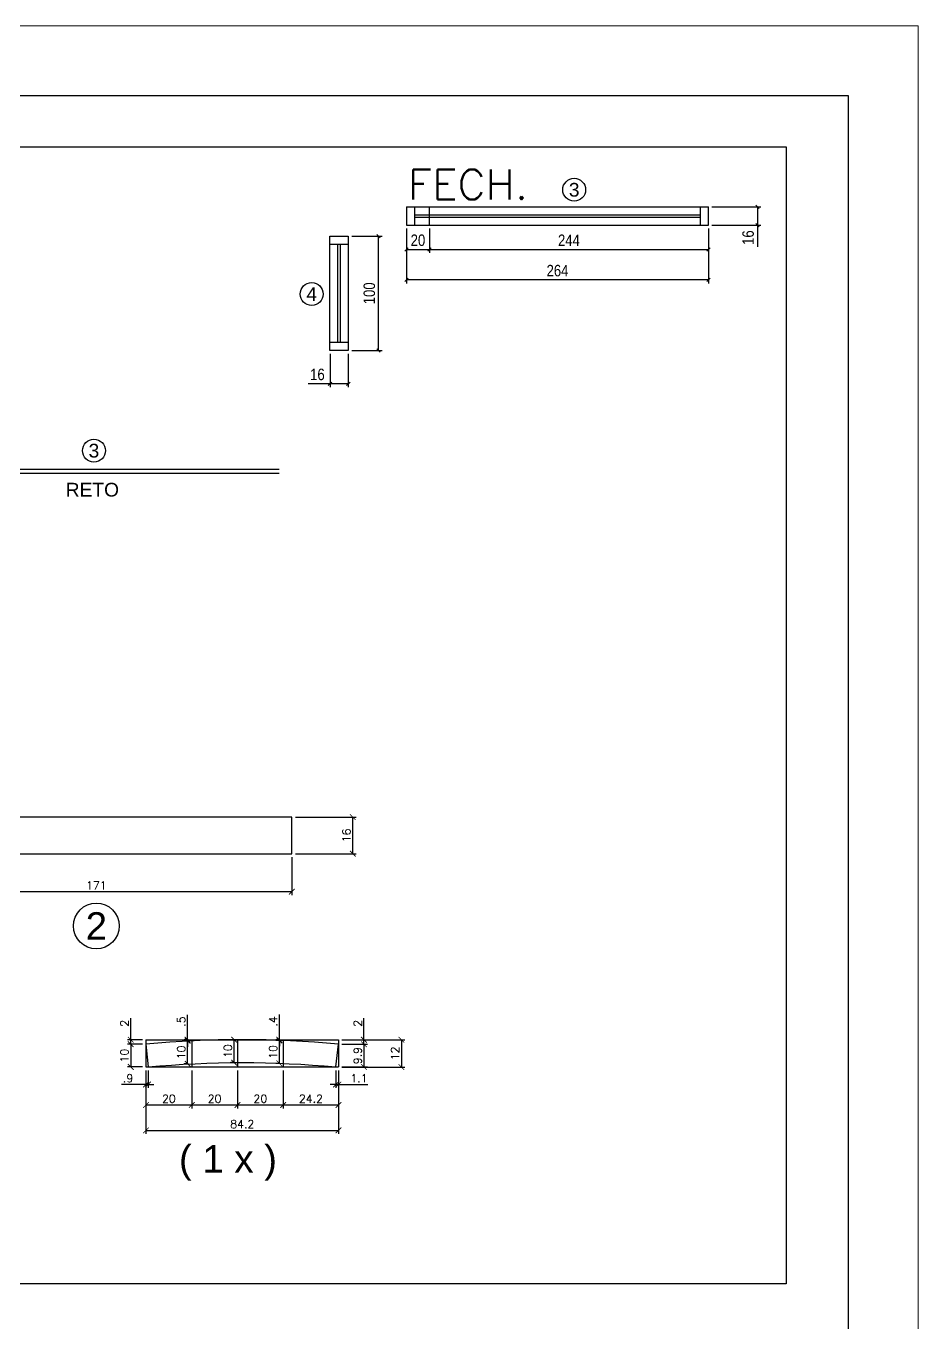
# Model space of a CAD drawing. Extents: x 4150 to 8661, y -614 to 3008.
# Drawn here: x 7881 to 8661, y 1873 to 3008 of the extents above; entities that cross this region are included whole.
import ezdxf
from ezdxf.enums import TextEntityAlignment as Align

# ---------------------------------------------------------------- set-up
doc = ezdxf.new("R2010")
doc.units = 0
doc.header["$PDMODE"] = 34
for name, color, linetype in [('COTA', 241, 'Continuous'), ('Painéis', 200, 'Continuous'), ('Romaneio', 10, 'Continuous'), ('SARR_2.2x7', 40, 'Continuous')]:
    doc.layers.add(name, color=color, linetype=linetype)
doc.layers.add('FOLHA', color=255, linetype='Continuous', lineweight=5)
doc.layers.add('Texto Seção', color=7, linetype='Continuous', lineweight=15)
doc.styles.add('ARIAL', font='arial.ttf')
doc.styles.add('COTA TECNICA', font='techl___.ttf', dxfattribs={"height": 10})
doc.styles.add('REGUA-120', font='ROMANS.shx', dxfattribs={"height": 15})
doc.styles.add('ROMANS', font='romans.shx')
doc.dimstyles.new('Cota Seção (2x)', dxfattribs={"dimtxt": 7, "dimasz": 5, "dimexe": 3, "dimexo": 3, "dimgap": 2, "dimtad": 3, "dimdec": 1, "dimlfac": 0.5, "dimzin": 12, "dimdsep": 46, "dimtxsty": 'ROMANS', "dimblk": 'ARCHTICK', "dimcen": 0, "dimclrd": 4, "dimclre": 4, "dimclrt": 1, "dimadec": 1, "dimazin": 3, "dimtfac": 1, "dimtdec": 1, "dimtmove": 0, "dimatfit": 3, "dimldrblk": 'OBLIQUE', "dimfxl": 1, "dimtolj": 1, "dimtzin": 12, "dimarcsym": 0})
doc.dimstyles.new('PAINEL', dxfattribs={"dimtxt": 10, "dimasz": 3, "dimexe": 3, "dimexo": 3, "dimgap": 3, "dimtad": 1, "dimdec": 1, "dimzin": 12, "dimdsep": 46, "dimtxsty": 'COTA TECNICA', "dimblk1": 'OBLIQUE', "dimblk2": 'OBLIQUE', "dimsah": 1, "dimcen": 0.9, "dimclrd": 4, "dimclre": 4, "dimclrt": 240, "dimadec": 1, "dimazin": 3, "dimtfac": 1, "dimtdec": 1, "dimtmove": 0, "dimatfit": 3, "dimfxl": 1, "dimtolj": 1, "dimtzin": 12, "dimarcsym": 0})

# ---------------------------------------------------------------- blocks, each defined once
blk = doc.blocks.new('_ArchTick')
at = {"color": 0, "linetype": 'ByBlock', "const_width": 0.15}
blk.add_lwpolyline([(-0.5, -0.5), (0.5, 0.5)], dxfattribs=at)
blk = doc.blocks.new('*D241')
at = {"layer": 'COTA', "color": 4, "lineweight": -2, "transparency": 16777216}
for p, q in [((7772, 2280.7), (7772, 2247.5)), ((8114, 2280.7), (8114, 2247.5)), ((7772, 2250.5), (8114, 2250.5))]:
    blk.add_line(p, q, dxfattribs=at)
at = {"layer": 'Defpoints', "color": 0, "transparency": 16777216}
for p in [(7772, 2283.7), (8114, 2283.7), (8114, 2250.5)]:
    blk.add_point(p, dxfattribs=at)
at = {"layer": 'COTA', "color": 4, "lineweight": -2, "transparency": 16777216, "xscale": 5, "yscale": 5, "zscale": 5, "rotation": 180}
blk.add_blockref('_ArchTick', (7772, 2250.5), dxfattribs=at)
at = {"layer": 'COTA', "color": 4, "lineweight": -2, "transparency": 16777216, "xscale": 5, "yscale": 5, "zscale": 5}
blk.add_blockref('_ArchTick', (8114, 2250.5), dxfattribs=at)
at = {"layer": 'COTA', "color": 1, "transparency": 16777216, "insert": (7943, 2256), "char_height": 7, "attachment_point": 5, "style": 'ROMANS'}
blk.add_mtext('\\A1;171', dxfattribs=at)
blk = doc.blocks.new('_Oblique')
at = {"color": 0, "linetype": 'ByBlock', "lineweight": -2}
blk.add_line((-0.5, -0.5), (0.5, 0.5), dxfattribs=at)
blk = doc.blocks.new('*D242')
at = {"layer": 'COTA', "color": 4, "lineweight": -2, "transparency": 16777216}
for p, q in [((8117, 2315.7), (8170.2, 2315.7)), ((8167.2, 2283.7), (8167.2, 2315.7)), ((8117, 2283.7), (8170.2, 2283.7))]:
    blk.add_line(p, q, dxfattribs=at)
at = {"layer": 'Defpoints', "color": 0, "transparency": 16777216}
for p in [(8114, 2315.7), (8167.2, 2315.7), (8114, 2283.7)]:
    blk.add_point(p, dxfattribs=at)
at = {"layer": 'COTA', "color": 4, "lineweight": -2, "transparency": 16777216, "xscale": 5, "yscale": 5, "zscale": 5}
for p, rotation in [((8167.2, 2315.7), 90), ((8167.2, 2283.7), 270)]:
    blk.add_blockref('_ArchTick', p, dxfattribs=dict(at, rotation=rotation))
at = {"layer": 'COTA', "color": 1, "transparency": 16777216, "insert": (8161.7, 2299.7), "char_height": 7, "attachment_point": 5, "rotation": 90, "style": 'ROMANS'}
blk.add_mtext('\\A1;16', dxfattribs=at)
blk = doc.blocks.new('*D245')
at = {"layer": 'COTA', "color": 4, "lineweight": -2, "transparency": 16777216}
for p, q in [((8166.3, 2823.8), (8192.8, 2823.8)), ((8189.8, 2723.8), (8189.8, 2823.8)), ((8166.3, 2723.8), (8192.8, 2723.8))]:
    blk.add_line(p, q, dxfattribs=at)
at = {"layer": 'Defpoints', "color": 0, "transparency": 16777216}
for p in [(8163.3, 2823.8), (8189.8, 2823.8), (8163.3, 2723.8)]:
    blk.add_point(p, dxfattribs=at)
at = {"layer": 'COTA', "color": 4, "lineweight": -2, "transparency": 16777216, "xscale": 3, "yscale": 3, "zscale": 3}
for p, rotation in [((8189.8, 2823.8), 90), ((8189.8, 2723.8), 270)]:
    blk.add_blockref('_Oblique', p, dxfattribs=dict(at, rotation=rotation))
at = {"layer": 'COTA', "color": 240, "transparency": 16777216, "insert": (8181.7, 2773.8), "char_height": 10, "attachment_point": 5, "rotation": 90, "style": 'COTA TECNICA'}
blk.add_mtext('\\A1;100', dxfattribs=at)
blk = doc.blocks.new('*D246')
at = {"layer": 'COTA', "color": 4, "lineweight": -2, "transparency": 16777216}
for p, q in [((8147.3, 2720.8), (8147.3, 2691.7)), ((8163.3, 2720.8), (8163.3, 2691.7)), ((8147.3, 2694.7), (8128.3, 2694.7)), ((8163.3, 2694.7), (8147.3, 2694.7))]:
    blk.add_line(p, q, dxfattribs=at)
at = {"layer": 'Defpoints', "color": 0, "transparency": 16777216}
for p in [(8147.3, 2723.8), (8163.3, 2723.8), (8147.3, 2694.7)]:
    blk.add_point(p, dxfattribs=at)
at = {"layer": 'COTA', "color": 4, "lineweight": -2, "transparency": 16777216, "xscale": 3, "yscale": 3, "zscale": 3, "rotation": 180}
blk.add_blockref('_Oblique', (8147.3, 2694.7), dxfattribs=at)
at = {"layer": 'COTA', "color": 4, "lineweight": -2, "transparency": 16777216, "xscale": 3, "yscale": 3, "zscale": 3}
blk.add_blockref('_Oblique', (8163.3, 2694.7), dxfattribs=at)
at = {"layer": 'COTA', "color": 240, "transparency": 16777216, "insert": (8136.3, 2702.8), "char_height": 10, "attachment_point": 5, "style": 'COTA TECNICA'}
blk.add_mtext('\\A1;16', dxfattribs=at)
blk = doc.blocks.new('*D247')
at = {"layer": 'COTA', "color": 4, "lineweight": -2, "transparency": 16777216}
for p, q in [((8214.2, 2830.5), (8214.2, 2782.5)), ((8478.2, 2830.5), (8478.2, 2782.5)), ((8478.2, 2785.5), (8214.2, 2785.5))]:
    blk.add_line(p, q, dxfattribs=at)
at = {"layer": 'Defpoints', "color": 0, "transparency": 16777216}
for p in [(8214.2, 2833.5), (8478.2, 2833.5), (8214.2, 2785.5)]:
    blk.add_point(p, dxfattribs=at)
at = {"layer": 'COTA', "color": 4, "lineweight": -2, "transparency": 16777216, "xscale": 3, "yscale": 3, "zscale": 3, "rotation": 180}
blk.add_blockref('_Oblique', (8214.2, 2785.5), dxfattribs=at)
at = {"layer": 'COTA', "color": 4, "lineweight": -2, "transparency": 16777216, "xscale": 3, "yscale": 3, "zscale": 3}
blk.add_blockref('_Oblique', (8478.2, 2785.5), dxfattribs=at)
at = {"layer": 'COTA', "color": 240, "transparency": 16777216, "insert": (8346.2, 2793.6), "char_height": 10, "attachment_point": 5, "style": 'COTA TECNICA'}
blk.add_mtext('\\A1;264', dxfattribs=at)
blk = doc.blocks.new('*D248')
at = {"layer": 'COTA', "color": 4, "lineweight": -2, "transparency": 16777216}
for p, q in [((8481.2, 2849.5), (8524, 2849.5)), ((8521, 2849.5), (8521, 2833.5)), ((8481.2, 2833.5), (8524, 2833.5)), ((8521, 2833.5), (8521, 2814.5))]:
    blk.add_line(p, q, dxfattribs=at)
at = {"layer": 'Defpoints', "color": 0, "transparency": 16777216}
for p in [(8478.2, 2849.5), (8478.2, 2833.5), (8521, 2833.5)]:
    blk.add_point(p, dxfattribs=at)
at = {"layer": 'COTA', "color": 4, "lineweight": -2, "transparency": 16777216, "xscale": 3, "yscale": 3, "zscale": 3}
for p, rotation in [((8521, 2849.5), 90), ((8521, 2833.5), 270)]:
    blk.add_blockref('_Oblique', p, dxfattribs=dict(at, rotation=rotation))
at = {"layer": 'COTA', "color": 240, "transparency": 16777216, "insert": (8512.9, 2822.5), "char_height": 10, "attachment_point": 5, "rotation": 90, "style": 'COTA TECNICA'}
blk.add_mtext('\\A1;16', dxfattribs=at)
blk = doc.blocks.new('*D249')
at = {"layer": 'COTA', "color": 4, "lineweight": -2, "transparency": 16777216}
for p, q in [((8214.2, 2830.5), (8214.2, 2809.1)), ((8234.2, 2830.5), (8234.2, 2809.1)), ((8214.2, 2812.1), (8234.2, 2812.1))]:
    blk.add_line(p, q, dxfattribs=at)
at = {"layer": 'Defpoints', "color": 0, "transparency": 16777216}
for p in [(8214.2, 2833.5), (8234.2, 2833.5), (8234.2, 2812.1)]:
    blk.add_point(p, dxfattribs=at)
at = {"layer": 'COTA', "color": 4, "lineweight": -2, "transparency": 16777216, "xscale": 3, "yscale": 3, "zscale": 3, "rotation": 180}
blk.add_blockref('_Oblique', (8214.2, 2812.1), dxfattribs=at)
at = {"layer": 'COTA', "color": 4, "lineweight": -2, "transparency": 16777216, "xscale": 3, "yscale": 3, "zscale": 3}
blk.add_blockref('_Oblique', (8234.2, 2812.1), dxfattribs=at)
at = {"layer": 'COTA', "color": 240, "transparency": 16777216, "insert": (8224.2, 2820.2), "char_height": 10, "attachment_point": 5, "style": 'COTA TECNICA'}
blk.add_mtext('\\A1;20', dxfattribs=at)
blk = doc.blocks.new('*D250')
at = {"layer": 'COTA', "color": 4, "lineweight": -2, "transparency": 16777216}
for p, q in [((8234.2, 2830.5), (8234.2, 2809.1)), ((8478.2, 2830.5), (8478.2, 2809.1)), ((8234.2, 2812.1), (8478.2, 2812.1))]:
    blk.add_line(p, q, dxfattribs=at)
at = {"layer": 'Defpoints', "color": 0, "transparency": 16777216}
for p in [(8234.2, 2833.5), (8478.2, 2833.5), (8478.2, 2812.1)]:
    blk.add_point(p, dxfattribs=at)
at = {"layer": 'COTA', "color": 4, "lineweight": -2, "transparency": 16777216, "xscale": 3, "yscale": 3, "zscale": 3, "rotation": 180}
blk.add_blockref('_Oblique', (8234.2, 2812.1), dxfattribs=at)
at = {"layer": 'COTA', "color": 4, "lineweight": -2, "transparency": 16777216, "xscale": 3, "yscale": 3, "zscale": 3}
blk.add_blockref('_Oblique', (8478.2, 2812.1), dxfattribs=at)
at = {"layer": 'COTA', "color": 240, "transparency": 16777216, "insert": (8356.2, 2820.2), "char_height": 10, "attachment_point": 5, "style": 'COTA TECNICA'}
blk.add_mtext('\\A1;244', dxfattribs=at)
blk = doc.blocks.new('*D284')
at = {"layer": 'COTA', "color": 4, "lineweight": -2, "transparency": 16777216}
for p, q in [((7986.4, 2094.2), (7986.4, 2038.7)), ((8154.7, 2094.2), (8154.7, 2038.7)), ((7986.4, 2041.7), (8154.7, 2041.7))]:
    blk.add_line(p, q, dxfattribs=at)
at = {"layer": 'Defpoints', "color": 0, "transparency": 16777216}
for p in [(7986.4, 2097.2), (8154.7, 2097.2), (8154.7, 2041.7)]:
    blk.add_point(p, dxfattribs=at)
at = {"layer": 'COTA', "color": 4, "lineweight": -2, "transparency": 16777216, "xscale": 5, "yscale": 5, "zscale": 5, "rotation": 180}
blk.add_blockref('_ArchTick', (7986.4, 2041.7), dxfattribs=at)
at = {"layer": 'COTA', "color": 4, "lineweight": -2, "transparency": 16777216, "xscale": 5, "yscale": 5, "zscale": 5}
blk.add_blockref('_ArchTick', (8154.7, 2041.7), dxfattribs=at)
at = {"layer": 'COTA', "color": 1, "transparency": 16777216, "insert": (8070.6, 2047.2), "char_height": 7, "attachment_point": 5, "style": 'ROMANS'}
blk.add_mtext('\\A1;84.2', dxfattribs=at)
blk = doc.blocks.new('*D285')
at = {"layer": 'COTA', "color": 4, "lineweight": -2, "transparency": 16777216}
for p, q in [((7986.4, 2094.2), (7986.4, 2078.8)), ((7988.2, 2094.2), (7988.2, 2078.8)), ((7986.4, 2081.8), (7965, 2081.8)), ((7988.2, 2081.8), (7986.4, 2081.8)), ((7988.2, 2081.8), (7993.2, 2081.8))]:
    blk.add_line(p, q, dxfattribs=at)
at = {"layer": 'Defpoints', "color": 0, "transparency": 16777216}
for p in [(7986.4, 2097.2), (7988.2, 2097.2), (7986.4, 2081.8)]:
    blk.add_point(p, dxfattribs=at)
at = {"layer": 'COTA', "color": 4, "lineweight": -2, "transparency": 16777216, "xscale": 5, "yscale": 5, "zscale": 5}
blk.add_blockref('_ArchTick', (7986.4, 2081.8), dxfattribs=at)
at = {"layer": 'COTA', "color": 4, "lineweight": -2, "transparency": 16777216, "xscale": 5, "yscale": 5, "zscale": 5, "rotation": 180}
blk.add_blockref('_ArchTick', (7988.2, 2081.8), dxfattribs=at)
at = {"layer": 'COTA', "color": 1, "transparency": 16777216, "insert": (7970.7, 2087.3), "char_height": 7, "attachment_point": 5, "style": 'ROMANS'}
blk.add_mtext('\\A1;.9', dxfattribs=at)
blk = doc.blocks.new('*D286')
at = {"layer": 'COTA', "color": 4, "lineweight": -2, "transparency": 16777216}
for p, q in [((8152.5, 2094.2), (8152.5, 2078.8)), ((8154.7, 2094.2), (8154.7, 2078.8)), ((8152.5, 2081.8), (8147.5, 2081.8)), ((8152.5, 2081.8), (8154.7, 2081.8)), ((8154.7, 2081.8), (8180.4, 2081.8))]:
    blk.add_line(p, q, dxfattribs=at)
at = {"layer": 'Defpoints', "color": 0, "transparency": 16777216}
for p in [(8152.5, 2097.2), (8154.7, 2097.2), (8154.7, 2081.8)]:
    blk.add_point(p, dxfattribs=at)
at = {"layer": 'COTA', "color": 4, "lineweight": -2, "transparency": 16777216, "xscale": 5, "yscale": 5, "zscale": 5}
blk.add_blockref('_ArchTick', (8152.5, 2081.8), dxfattribs=at)
at = {"layer": 'COTA', "color": 4, "lineweight": -2, "transparency": 16777216, "xscale": 5, "yscale": 5, "zscale": 5, "rotation": 180}
blk.add_blockref('_ArchTick', (8154.7, 2081.8), dxfattribs=at)
at = {"layer": 'COTA', "color": 1, "transparency": 16777216, "insert": (8172.6, 2087.3), "char_height": 7, "attachment_point": 5, "style": 'ROMANS'}
blk.add_mtext('\\A1;1.1', dxfattribs=at)
blk = doc.blocks.new('*D287')
at = {"layer": 'COTA', "color": 4, "lineweight": -2, "transparency": 16777216}
for p, q in [((7986.4, 2094.2), (7986.4, 2060.9)), ((8026.4, 2094.2), (8026.4, 2060.9)), ((7986.4, 2063.9), (8026.4, 2063.9))]:
    blk.add_line(p, q, dxfattribs=at)
at = {"layer": 'Defpoints', "color": 0, "transparency": 16777216}
for p in [(7986.4, 2097.2), (8026.4, 2097.2), (8026.4, 2063.9)]:
    blk.add_point(p, dxfattribs=at)
at = {"layer": 'COTA', "color": 4, "lineweight": -2, "transparency": 16777216, "xscale": 5, "yscale": 5, "zscale": 5, "rotation": 180}
blk.add_blockref('_ArchTick', (7986.4, 2063.9), dxfattribs=at)
at = {"layer": 'COTA', "color": 4, "lineweight": -2, "transparency": 16777216, "xscale": 5, "yscale": 5, "zscale": 5}
blk.add_blockref('_ArchTick', (8026.4, 2063.9), dxfattribs=at)
at = {"layer": 'COTA', "color": 1, "transparency": 16777216, "insert": (8006.4, 2069.4), "char_height": 7, "attachment_point": 5, "style": 'ROMANS'}
blk.add_mtext('\\A1;20', dxfattribs=at)
blk = doc.blocks.new('*D288')
at = {"layer": 'COTA', "color": 4, "lineweight": -2, "transparency": 16777216}
for p, q in [((8026.4, 2094.2), (8026.4, 2060.9)), ((8066.4, 2094.2), (8066.4, 2060.9)), ((8026.4, 2063.9), (8066.4, 2063.9))]:
    blk.add_line(p, q, dxfattribs=at)
at = {"layer": 'Defpoints', "color": 0, "transparency": 16777216}
for p in [(8026.4, 2097.2), (8066.4, 2097.2), (8066.4, 2063.9)]:
    blk.add_point(p, dxfattribs=at)
at = {"layer": 'COTA', "color": 4, "lineweight": -2, "transparency": 16777216, "xscale": 5, "yscale": 5, "zscale": 5, "rotation": 180}
blk.add_blockref('_ArchTick', (8026.4, 2063.9), dxfattribs=at)
at = {"layer": 'COTA', "color": 4, "lineweight": -2, "transparency": 16777216, "xscale": 5, "yscale": 5, "zscale": 5}
blk.add_blockref('_ArchTick', (8066.4, 2063.9), dxfattribs=at)
at = {"layer": 'COTA', "color": 1, "transparency": 16777216, "insert": (8046.4, 2069.4), "char_height": 7, "attachment_point": 5, "style": 'ROMANS'}
blk.add_mtext('\\A1;20', dxfattribs=at)
blk = doc.blocks.new('*D289')
at = {"layer": 'COTA', "color": 4, "lineweight": -2, "transparency": 16777216}
for p, q in [((8066.4, 2094.2), (8066.4, 2060.9)), ((8106.4, 2094.2), (8106.4, 2060.9)), ((8066.4, 2063.9), (8106.4, 2063.9))]:
    blk.add_line(p, q, dxfattribs=at)
at = {"layer": 'Defpoints', "color": 0, "transparency": 16777216}
for p in [(8066.4, 2097.2), (8106.4, 2097.2), (8106.4, 2063.9)]:
    blk.add_point(p, dxfattribs=at)
at = {"layer": 'COTA', "color": 4, "lineweight": -2, "transparency": 16777216, "xscale": 5, "yscale": 5, "zscale": 5, "rotation": 180}
blk.add_blockref('_ArchTick', (8066.4, 2063.9), dxfattribs=at)
at = {"layer": 'COTA', "color": 4, "lineweight": -2, "transparency": 16777216, "xscale": 5, "yscale": 5, "zscale": 5}
blk.add_blockref('_ArchTick', (8106.4, 2063.9), dxfattribs=at)
at = {"layer": 'COTA', "color": 1, "transparency": 16777216, "insert": (8086.4, 2069.4), "char_height": 7, "attachment_point": 5, "style": 'ROMANS'}
blk.add_mtext('\\A1;20', dxfattribs=at)
blk = doc.blocks.new('*D290')
at = {"layer": 'COTA', "color": 4, "lineweight": -2, "transparency": 16777216}
for p, q in [((8106.4, 2094.2), (8106.4, 2060.9)), ((8154.7, 2094.2), (8154.7, 2060.9)), ((8106.4, 2063.9), (8154.7, 2063.9))]:
    blk.add_line(p, q, dxfattribs=at)
at = {"layer": 'Defpoints', "color": 0, "transparency": 16777216}
for p in [(8106.4, 2097.2), (8154.7, 2097.2), (8154.7, 2063.9)]:
    blk.add_point(p, dxfattribs=at)
at = {"layer": 'COTA', "color": 4, "lineweight": -2, "transparency": 16777216, "xscale": 5, "yscale": 5, "zscale": 5, "rotation": 180}
blk.add_blockref('_ArchTick', (8106.4, 2063.9), dxfattribs=at)
at = {"layer": 'COTA', "color": 4, "lineweight": -2, "transparency": 16777216, "xscale": 5, "yscale": 5, "zscale": 5}
blk.add_blockref('_ArchTick', (8154.7, 2063.9), dxfattribs=at)
at = {"layer": 'COTA', "color": 1, "transparency": 16777216, "insert": (8130.6, 2069.4), "char_height": 7, "attachment_point": 5, "style": 'ROMANS'}
blk.add_mtext('\\A1;24.2', dxfattribs=at)
blk = doc.blocks.new('*D291')
at = {"layer": 'COTA', "color": 4, "lineweight": -2, "transparency": 16777216}
for p, q in [((7983.4, 2117.1), (7970.1, 2117.1)), ((7973.1, 2117.1), (7973.1, 2097.2)), ((7983.4, 2097.2), (7970.1, 2097.2))]:
    blk.add_line(p, q, dxfattribs=at)
at = {"layer": 'Defpoints', "color": 0, "transparency": 16777216}
for p in [(7986.4, 2117.1), (7973.1, 2097.2), (7986.4, 2097.2)]:
    blk.add_point(p, dxfattribs=at)
at = {"layer": 'COTA', "color": 4, "lineweight": -2, "transparency": 16777216, "xscale": 5, "yscale": 5, "zscale": 5}
for p, rotation in [((7973.1, 2117.1), 90), ((7973.1, 2097.2), 270)]:
    blk.add_blockref('_ArchTick', p, dxfattribs=dict(at, rotation=rotation))
at = {"layer": 'COTA', "color": 1, "transparency": 16777216, "insert": (7967.6, 2107.1), "char_height": 7, "attachment_point": 5, "rotation": 90, "style": 'ROMANS'}
blk.add_mtext('\\A1;10', dxfattribs=at)
blk = doc.blocks.new('*D292')
at = {"layer": 'COTA', "color": 4, "lineweight": -2, "transparency": 16777216}
for p, q in [((7973.1, 2121), (7973.1, 2139.7)), ((7983.4, 2121), (7970.1, 2121)), ((7983.4, 2117.1), (7970.1, 2117.1)), ((7973.1, 2117.1), (7973.1, 2121)), ((7973.1, 2117.1), (7973.1, 2112.1))]:
    blk.add_line(p, q, dxfattribs=at)
at = {"layer": 'Defpoints', "color": 0, "transparency": 16777216}
for p in [(7973.1, 2121), (7986.4, 2121), (7986.4, 2117.1)]:
    blk.add_point(p, dxfattribs=at)
at = {"layer": 'COTA', "color": 4, "lineweight": -2, "transparency": 16777216, "xscale": 5, "yscale": 5, "zscale": 5}
for p, rotation in [((7973.1, 2121), 270), ((7973.1, 2117.1), 90)]:
    blk.add_blockref('_ArchTick', p, dxfattribs=dict(at, rotation=rotation))
at = {"layer": 'COTA', "color": 1, "transparency": 16777216, "insert": (7967.6, 2135.3), "char_height": 7, "attachment_point": 5, "rotation": 90, "style": 'ROMANS'}
blk.add_mtext('\\A1;2', dxfattribs=at)
blk = doc.blocks.new('*D293')
at = {"layer": 'COTA', "color": 4, "lineweight": -2, "transparency": 16777216}
for p, q in [((8023.4, 2119.9), (8019.8, 2119.9)), ((8022.8, 2099.9), (8022.8, 2119.9)), ((8023.4, 2099.9), (8019.8, 2099.9))]:
    blk.add_line(p, q, dxfattribs=at)
at = {"layer": 'Defpoints', "color": 0, "transparency": 16777216}
for p in [(8022.8, 2119.9), (8026.4, 2119.9), (8026.4, 2099.9)]:
    blk.add_point(p, dxfattribs=at)
at = {"layer": 'COTA', "color": 4, "lineweight": -2, "transparency": 16777216, "xscale": 5, "yscale": 5, "zscale": 5}
for p, rotation in [((8022.8, 2119.9), 90), ((8022.8, 2099.9), 270)]:
    blk.add_blockref('_ArchTick', p, dxfattribs=dict(at, rotation=rotation))
at = {"layer": 'COTA', "color": 1, "transparency": 16777216, "insert": (8017.3, 2109.9), "char_height": 7, "attachment_point": 5, "rotation": 90, "style": 'ROMANS'}
blk.add_mtext('\\A1;10', dxfattribs=at)
blk = doc.blocks.new('*D294')
at = {"layer": 'COTA', "color": 4, "lineweight": -2, "transparency": 16777216}
for p, q in [((8022.8, 2121), (8022.8, 2142.7)), ((8023.4, 2121), (8019.8, 2121)), ((8023.4, 2119.9), (8019.8, 2119.9)), ((8022.8, 2119.9), (8022.8, 2121)), ((8022.8, 2119.9), (8022.8, 2114.9))]:
    blk.add_line(p, q, dxfattribs=at)
at = {"layer": 'Defpoints', "color": 0, "transparency": 16777216}
for p in [(8022.8, 2121), (8026.4, 2121), (8026.4, 2119.9)]:
    blk.add_point(p, dxfattribs=at)
at = {"layer": 'COTA', "color": 4, "lineweight": -2, "transparency": 16777216, "xscale": 5, "yscale": 5, "zscale": 5}
for p, rotation in [((8022.8, 2121), 270), ((8022.8, 2119.9), 90)]:
    blk.add_blockref('_ArchTick', p, dxfattribs=dict(at, rotation=rotation))
at = {"layer": 'COTA', "color": 1, "transparency": 16777216, "insert": (8017.3, 2136.8), "char_height": 7, "attachment_point": 5, "rotation": 90, "style": 'ROMANS'}
blk.add_mtext('\\A1;.5', dxfattribs=at)
blk = doc.blocks.new('*D295')
at = {"layer": 'COTA', "color": 4, "lineweight": -2, "transparency": 16777216}
for p, q in [((8063.4, 2121), (8060.5, 2121)), ((8063.5, 2101), (8063.5, 2121)), ((8063.4, 2101), (8060.5, 2101))]:
    blk.add_line(p, q, dxfattribs=at)
at = {"layer": 'Defpoints', "color": 0, "transparency": 16777216}
for p in [(8063.5, 2121), (8066.4, 2121), (8066.4, 2101)]:
    blk.add_point(p, dxfattribs=at)
at = {"layer": 'COTA', "color": 4, "lineweight": -2, "transparency": 16777216, "xscale": 5, "yscale": 5, "zscale": 5}
for p, rotation in [((8063.5, 2121), 90), ((8063.5, 2101), 270)]:
    blk.add_blockref('_ArchTick', p, dxfattribs=dict(at, rotation=rotation))
at = {"layer": 'COTA', "color": 1, "transparency": 16777216, "insert": (8058, 2111), "char_height": 7, "attachment_point": 5, "rotation": 90, "style": 'ROMANS'}
blk.add_mtext('\\A1;10', dxfattribs=at)
blk = doc.blocks.new('*D296')
at = {"layer": 'COTA', "color": 4, "lineweight": -2, "transparency": 16777216}
for p, q in [((8103.4, 2120.3), (8100, 2120.3)), ((8103, 2100.3), (8103, 2120.3)), ((8103.4, 2100.3), (8100, 2100.3))]:
    blk.add_line(p, q, dxfattribs=at)
at = {"layer": 'Defpoints', "color": 0, "transparency": 16777216}
for p in [(8103, 2120.3), (8106.4, 2120.3), (8106.4, 2100.3)]:
    blk.add_point(p, dxfattribs=at)
at = {"layer": 'COTA', "color": 4, "lineweight": -2, "transparency": 16777216, "xscale": 5, "yscale": 5, "zscale": 5}
for p, rotation in [((8103, 2120.3), 90), ((8103, 2100.3), 270)]:
    blk.add_blockref('_ArchTick', p, dxfattribs=dict(at, rotation=rotation))
at = {"layer": 'COTA', "color": 1, "transparency": 16777216, "insert": (8097.5, 2110.3), "char_height": 7, "attachment_point": 5, "rotation": 90, "style": 'ROMANS'}
blk.add_mtext('\\A1;10', dxfattribs=at)
blk = doc.blocks.new('*D297')
at = {"layer": 'COTA', "color": 4, "lineweight": -2, "transparency": 16777216}
for p, q in [((8103, 2121), (8103, 2143)), ((8103.4, 2121), (8100, 2121)), ((8103.4, 2120.3), (8100, 2120.3)), ((8103, 2120.3), (8103, 2121)), ((8103, 2120.3), (8103, 2115.3))]:
    blk.add_line(p, q, dxfattribs=at)
at = {"layer": 'Defpoints', "color": 0, "transparency": 16777216}
for p in [(8103, 2121), (8106.4, 2121), (8106.4, 2120.3)]:
    blk.add_point(p, dxfattribs=at)
at = {"layer": 'COTA', "color": 4, "lineweight": -2, "transparency": 16777216, "xscale": 5, "yscale": 5, "zscale": 5}
for p, rotation in [((8103, 2121), 270), ((8103, 2120.3), 90)]:
    blk.add_blockref('_ArchTick', p, dxfattribs=dict(at, rotation=rotation))
at = {"layer": 'COTA', "color": 1, "transparency": 16777216, "insert": (8097.5, 2137), "char_height": 7, "attachment_point": 5, "rotation": 90, "style": 'ROMANS'}
blk.add_mtext('\\A1;.4', dxfattribs=at)
blk = doc.blocks.new('*D298')
at = {"layer": 'COTA', "color": 4, "lineweight": -2, "transparency": 16777216}
for p, q in [((8157.7, 2117), (8180, 2117)), ((8177, 2117), (8177, 2097.2)), ((8157.7, 2097.2), (8180, 2097.2))]:
    blk.add_line(p, q, dxfattribs=at)
at = {"layer": 'Defpoints', "color": 0, "transparency": 16777216}
for p in [(8154.7, 2117), (8154.7, 2097.2), (8177, 2097.2)]:
    blk.add_point(p, dxfattribs=at)
at = {"layer": 'COTA', "color": 4, "lineweight": -2, "transparency": 16777216, "xscale": 5, "yscale": 5, "zscale": 5}
for p, rotation in [((8177, 2117), 90), ((8177, 2097.2), 270)]:
    blk.add_blockref('_ArchTick', p, dxfattribs=dict(at, rotation=rotation))
at = {"layer": 'COTA', "color": 1, "transparency": 16777216, "insert": (8171.5, 2107.1), "char_height": 7, "attachment_point": 5, "rotation": 90, "style": 'ROMANS'}
blk.add_mtext('\\A1;9.9', dxfattribs=at)
blk = doc.blocks.new('*D299')
at = {"layer": 'COTA', "color": 4, "lineweight": -2, "transparency": 16777216}
for p, q in [((8177, 2121), (8177, 2139.7)), ((8157.7, 2121), (8180, 2121)), ((8157.7, 2117), (8180, 2117)), ((8177, 2117), (8177, 2121)), ((8177, 2117), (8177, 2112))]:
    blk.add_line(p, q, dxfattribs=at)
at = {"layer": 'Defpoints', "color": 0, "transparency": 16777216}
for p in [(8154.7, 2121), (8154.7, 2117), (8177, 2121)]:
    blk.add_point(p, dxfattribs=at)
at = {"layer": 'COTA', "color": 4, "lineweight": -2, "transparency": 16777216, "xscale": 5, "yscale": 5, "zscale": 5}
for p, rotation in [((8177, 2121), 270), ((8177, 2117), 90)]:
    blk.add_blockref('_ArchTick', p, dxfattribs=dict(at, rotation=rotation))
at = {"layer": 'COTA', "color": 1, "transparency": 16777216, "insert": (8171.5, 2135.3), "char_height": 7, "attachment_point": 5, "rotation": 90, "style": 'ROMANS'}
blk.add_mtext('\\A1;2', dxfattribs=at)
blk = doc.blocks.new('*D300')
at = {"layer": 'COTA', "color": 4, "lineweight": -2, "transparency": 16777216}
for p, q in [((8157.7, 2121), (8212.7, 2121)), ((8209.7, 2121), (8209.7, 2097.1)), ((8157.7, 2097.1), (8212.7, 2097.1))]:
    blk.add_line(p, q, dxfattribs=at)
at = {"layer": 'Defpoints', "color": 0, "transparency": 16777216}
for p in [(8154.7, 2121), (8154.7, 2097.1), (8209.7, 2097.1)]:
    blk.add_point(p, dxfattribs=at)
at = {"layer": 'COTA', "color": 4, "lineweight": -2, "transparency": 16777216, "xscale": 5, "yscale": 5, "zscale": 5}
for p, rotation in [((8209.7, 2121), 90), ((8209.7, 2097.1), 270)]:
    blk.add_blockref('_ArchTick', p, dxfattribs=dict(at, rotation=rotation))
at = {"layer": 'COTA', "color": 1, "transparency": 16777216, "insert": (8204.2, 2109), "char_height": 7, "attachment_point": 5, "rotation": 90, "style": 'ROMANS'}
blk.add_mtext('\\A1;12', dxfattribs=at)

msp = doc.modelspace()

# ---------------------------------------------------------------- linework, layer by layer
at = {"color": 30}
for p, q in [((4302.54, 2946.69), (8600.49, 2946.69)), ((8600.49, 2946.69), (8600.49, -552.63))]:
    msp.add_line(p, q, dxfattribs=at)
msp.add_lwpolyline([(8154.74, 2117.04, 0.0469784), (7986.37, 2117.07), (7988.24, 2097.16, -0.0468729), (8152.5, 2097.16)], format="xyb", close=True)
at = {"layer": 'COTA'}
for p, q in [((7986.37, 2121.01), (8154.74, 2121.01)), ((7986.37, 2121.01), (7986.37, 2097.16)), ((8026.37, 2121.01), (8026.37, 2097.16)), ((8066.37, 2121.01), (8066.37, 2097.16)), ((8106.37, 2121.01), (8106.37, 2097.16)), ((8154.74, 2121.01), (8154.74, 2097.16)), ((7986.37, 2097.16), (8154.74, 2097.16))]:
    msp.add_line(p, q, dxfattribs=at)
msp.add_lwpolyline([(7164.09, 2901.8), (8546.02, 2901.8), (8546.02, 1907.57), (7164.09, 1907.57)], close=True, dxfattribs=at)
at = {"layer": 'FOLHA'}
for p, q in [((4150.13, 3007.66), (8661.45, 3007.66)), ((8661.45, 3007.66), (8661.45, -613.6))]:
    msp.add_line(p, q, dxfattribs=at)
at = {"layer": 'Painéis'}
for p, q in [((8214.21, 2849.55), (8478.21, 2849.55)), ((8214.21, 2849.55), (8214.21, 2833.55)), ((8234.21, 2833.55), (8234.21, 2849.55)), ((8478.21, 2833.55), (8478.21, 2849.55)), ((8214.21, 2833.55), (8478.21, 2833.55)), ((8147.27, 2723.78), (8147.27, 2823.78)), ((8147.27, 2823.78), (8163.27, 2823.78)), ((8163.27, 2823.78), (8163.27, 2723.78)), ((8163.27, 2723.78), (8147.27, 2723.78)), ((7795.18, 2620.08), (8102.86, 2620.08)), ((7795.18, 2616.48), (8102.86, 2616.48)), ((8114.02, 2315.66), (7284.02, 2315.66)), ((8114.02, 2283.66), (8114.02, 2315.66)), ((7284.02, 2283.66), (8114.02, 2283.66))]:
    msp.add_line(p, q, dxfattribs=at)
at = {"layer": 'Romaneio', "color": 1, "linetype": 'ByBlock'}
for centre, radius in [((8360.8, 2864.38), 10), ((8131.3, 2773.15), 10), ((7940.89, 2636.19), 10), ((7943.02, 2220.5), 20)]:
    msp.add_circle(centre, radius, dxfattribs=at)
at = {"layer": 'SARR_2.2x7'}
for p, q in [((8221.21, 2849.55), (8221.21, 2833.55)), ((8471.21, 2833.55), (8471.21, 2849.55)), ((8221.21, 2842.55), (8471.21, 2842.55)), ((8221.21, 2840.55), (8471.21, 2840.55)), ((8147.27, 2816.78), (8163.27, 2816.78)), ((8154.27, 2730.78), (8154.27, 2816.78)), ((8156.27, 2816.78), (8156.27, 2730.78)), ((8163.27, 2730.78), (8147.27, 2730.78))]:
    msp.add_line(p, q, dxfattribs=at)

# ---------------------------------------------------------------- texts
at = {"layer": 'Romaneio', "color": 255, "linetype": 'ByBlock', "style": 'ARIAL'}
for s, height, p in [('3', 12, (8360.8, 2864.38)), ('4', 12, (8131.3, 2773.15)), ('3', 12, (7940.89, 2636.19)), ('RETO', 12, (7939.53, 2602.06)), ('2', 24, (7943.02, 2220.5)), ('( 1 x )', 24, (8058.08, 2016.81))]:
    msp.add_text(s, height=height, dxfattribs=at).set_placement(p, align=Align.MIDDLE_CENTER)
at = {"layer": 'Texto Seção', "style": 'REGUA-120', "width": 1.05}
msp.add_text('FECH.', height=26, dxfattribs=at).set_placement((8215.41, 2855.97))

# ---------------------------------------------------------------- dimensions: what is measured, and where the dimension line sits
at = {"layer": 'COTA'}
for base, p1, p2, dimstyle, picture, middle in [((8521.03, 2833.55), (8478.21, 2849.55), (8478.21, 2833.55), 'PAINEL', '*D248', (8512.93, 2822.54)), ((8189.76, 2823.78), (8163.27, 2723.78), (8163.27, 2823.78), 'PAINEL', '*D245', (8181.66, 2773.78)), ((8167.19, 2315.66), (8114.02, 2283.66), (8114.02, 2315.66), 'Cota Seção (2x)', '*D242', (8161.69, 2299.66)), ((7973.12, 2121.01), (7986.37, 2117.07), (7986.37, 2121.01), 'Cota Seção (2x)', '*D292', (7967.62, 2135.34)), ((8022.85, 2121.01), (8026.37, 2119.93), (8026.37, 2121.01), 'Cota Seção (2x)', '*D294', (8017.35, 2136.84)), ((8103.01, 2121.01), (8106.37, 2120.29), (8106.37, 2121.01), 'Cota Seção (2x)', '*D297', (8097.51, 2137.01)), ((8176.95, 2121.01), (8154.74, 2117.04), (8154.74, 2121.01), 'Cota Seção (2x)', '*D299', (8171.45, 2135.34)), ((8022.85, 2119.93), (8026.37, 2099.91), (8026.37, 2119.93), 'Cota Seção (2x)', '*D293', (8017.35, 2109.92)), ((8063.49, 2121.01), (8066.37, 2101), (8066.37, 2121.01), 'Cota Seção (2x)', '*D295', (8057.99, 2111.01)), ((8103.01, 2120.29), (8106.37, 2100.27), (8106.37, 2120.29), 'Cota Seção (2x)', '*D296', (8097.51, 2110.28)), ((8209.7, 2097.06), (8154.74, 2121.01), (8154.74, 2097.06), 'Cota Seção (2x)', '*D300', (8204.2, 2109.04)), ((7973.12, 2097.16), (7986.37, 2117.07), (7986.37, 2097.16), 'Cota Seção (2x)', '*D291', (7967.62, 2107.12)), ((8176.95, 2097.16), (8154.74, 2117.04), (8154.74, 2097.16), 'Cota Seção (2x)', '*D298', (8171.45, 2107.1))]:
    dim = msp.add_linear_dim(base=base, p1=p1, p2=p2, angle=90, dimstyle=dimstyle, dxfattribs=at)
    dim.commit()
    dim.dimension.update_dxf_attribs({"geometry": picture, "text_midpoint": middle})
for base, p1, p2, dimstyle, picture, middle in [((8214.21, 2785.51), (8478.21, 2833.55), (8214.21, 2833.55), 'PAINEL', '*D247', (8346.21, 2793.61)), ((8147.27, 2694.66), (8163.27, 2723.78), (8147.27, 2723.78), 'PAINEL', '*D246', (8136.27, 2702.76)), ((8114.02, 2250.5), (7772.02, 2283.66), (8114.02, 2283.66), 'Cota Seção (2x)', '*D241', (7943.02, 2256)), ((7986.37, 2081.83), (7988.24, 2097.16), (7986.37, 2097.16), 'Cota Seção (2x)', '*D285', (7970.71, 2087.33)), ((8154.74, 2041.72), (7986.37, 2097.16), (8154.74, 2097.16), 'Cota Seção (2x)', '*D284', (8070.56, 2047.22)), ((8026.37, 2063.86), (7986.37, 2097.16), (8026.37, 2097.16), 'Cota Seção (2x)', '*D287', (8006.37, 2069.36)), ((8154.74, 2081.83), (8152.5, 2097.16), (8154.74, 2097.16), 'Cota Seção (2x)', '*D286', (8172.58, 2087.33))]:
    dim = msp.add_linear_dim(base=base, p1=p1, p2=p2, dimstyle=dimstyle, dxfattribs=at)
    dim.commit()
    dim.dimension.update_dxf_attribs({"geometry": picture, "text_midpoint": middle})
dim = msp.add_linear_dim(base=(8234.21, 2812.14), p1=(8214.21, 2833.55), p2=(8234.21, 2833.55), dimstyle='PAINEL', dxfattribs=at)
dim.commit()
dim.dimension.update_dxf_attribs({"geometry": '*D249', "text_midpoint": (8224.21, 2812.14), "dimtype": 160})
for base, p1, p2, dimstyle, picture, middle in [((8478.21, 2812.14), (8234.21, 2833.55), (8478.21, 2833.55), 'PAINEL', '*D250', (8356.21, 2820.22)), ((8066.37, 2063.86), (8026.37, 2097.16), (8066.37, 2097.16), 'Cota Seção (2x)', '*D288', (8046.37, 2069.36)), ((8106.37, 2063.86), (8066.37, 2097.16), (8106.37, 2097.16), 'Cota Seção (2x)', '*D289', (8086.37, 2069.36)), ((8154.74, 2063.86), (8106.37, 2097.16), (8154.74, 2097.16), 'Cota Seção (2x)', '*D290', (8130.56, 2069.36))]:
    dim = msp.add_linear_dim(base=base, p1=p1, p2=p2, dimstyle=dimstyle, override={"dimtmove": 1}, dxfattribs=at)
    dim.commit()
    dim.dimension.update_dxf_attribs({"geometry": picture, "text_midpoint": middle})

doc.saveas('drawing.dxf')
